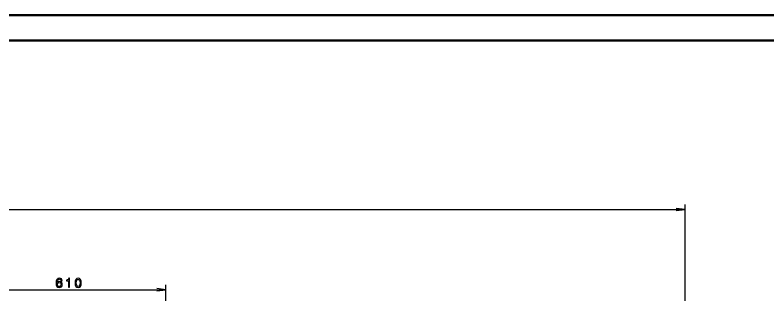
# Model space of a CAD drawing. Extents: x 0 to 1189, y 0 to 841.
# Drawn here: x 494.6 to 790.1, y 731.2 to 841 of the extents above; entities that cross this region are included whole.
import ezdxf

# ---------------------------------------------------------------- set-up
doc = ezdxf.new("R2010")
doc.units = 0

msp = doc.modelspace()

# ---------------------------------------------------------------- linework, layer by layer
at = {"color": 7, "lineweight": 50}
for p, q in [((1189, 841), (0, 841)), ((1179, 831), (30, 831))]:
    msp.add_line(p, q, dxfattribs=at)
at = {"color": 7, "lineweight": 25}
for p, q in [((757.54, 610.72), (757.54, 766.69)), ((186.29, 764.69), (757.54, 764.69)), ((477.54, 733.16), (553.79, 733.16)), ((553.79, 696.97), (553.79, 735.16))]:
    msp.add_line(p, q, dxfattribs=at)
for points in [[(754.07, 764.23), (757.54, 764.69), (754.07, 765.14)], [(550.32, 732.71), (553.79, 733.16), (550.32, 733.62)]]:
    msp.add_lwpolyline(points, dxfattribs=at)
for points in [[(513.14, 736.72), (513.05, 737.13), (512.83, 737.43), (512.48, 737.62), (512.04, 737.69), (511.74, 737.65), (511.48, 737.56), (511.26, 737.4), (511.06, 737.18), (510.91, 736.9), (510.8, 736.57), (510.73, 736.17), (510.71, 735.72), (510.79, 735), (511.04, 734.48), (511.44, 734.17), (511.98, 734.06), (512.47, 734.15), (512.85, 734.39), (513.09, 734.77), (513.17, 735.24), (513.09, 735.72), (512.86, 736.09), (512.5, 736.32), (512.05, 736.4), (511.57, 736.3), (511.22, 736.01), (511.29, 736.57), (511.45, 736.96), (511.7, 737.2), (512.04, 737.28), (512.3, 737.24), (512.49, 737.14), (512.61, 736.96), (512.68, 736.72)], [(512.68, 735.23), (512.63, 734.92), (512.49, 734.67), (512.26, 734.51), (511.98, 734.46), (511.68, 734.51), (511.45, 734.67), (511.31, 734.91), (511.26, 735.23), (511.31, 735.54), (511.45, 735.78), (511.69, 735.93), (512, 735.99), (512.27, 735.93), (512.49, 735.78), (512.63, 735.55)], [(515.58, 734.16), (516.04, 734.16), (516.04, 737.69), (515.69, 737.69), (515.6, 737.38), (515.42, 737.18), (515.14, 737.05), (514.76, 737.01), (514.76, 736.66), (515.58, 736.66)], [(518.19, 735.87), (518.26, 735.08), (518.5, 734.52), (518.88, 734.17), (519.4, 734.06), (519.92, 734.17), (520.3, 734.52), (520.53, 735.08), (520.61, 735.87), (520.53, 736.66), (520.44, 736.97), (520.3, 737.23), (519.92, 737.57), (519.4, 737.69), (518.88, 737.57), (518.5, 737.23), (518.26, 736.66)], [(518.67, 735.87), (518.71, 736.48), (518.84, 736.92), (519.07, 737.18), (519.4, 737.27), (519.74, 737.18), (519.96, 736.92), (520.09, 736.48), (520.13, 735.87), (520.09, 735.26), (519.96, 734.82), (519.74, 734.56), (519.4, 734.48), (519.07, 734.56), (518.84, 734.82), (518.71, 735.26)]]:
    msp.add_lwpolyline(points, close=True, dxfattribs=at)

doc.saveas('drawing.dxf')
